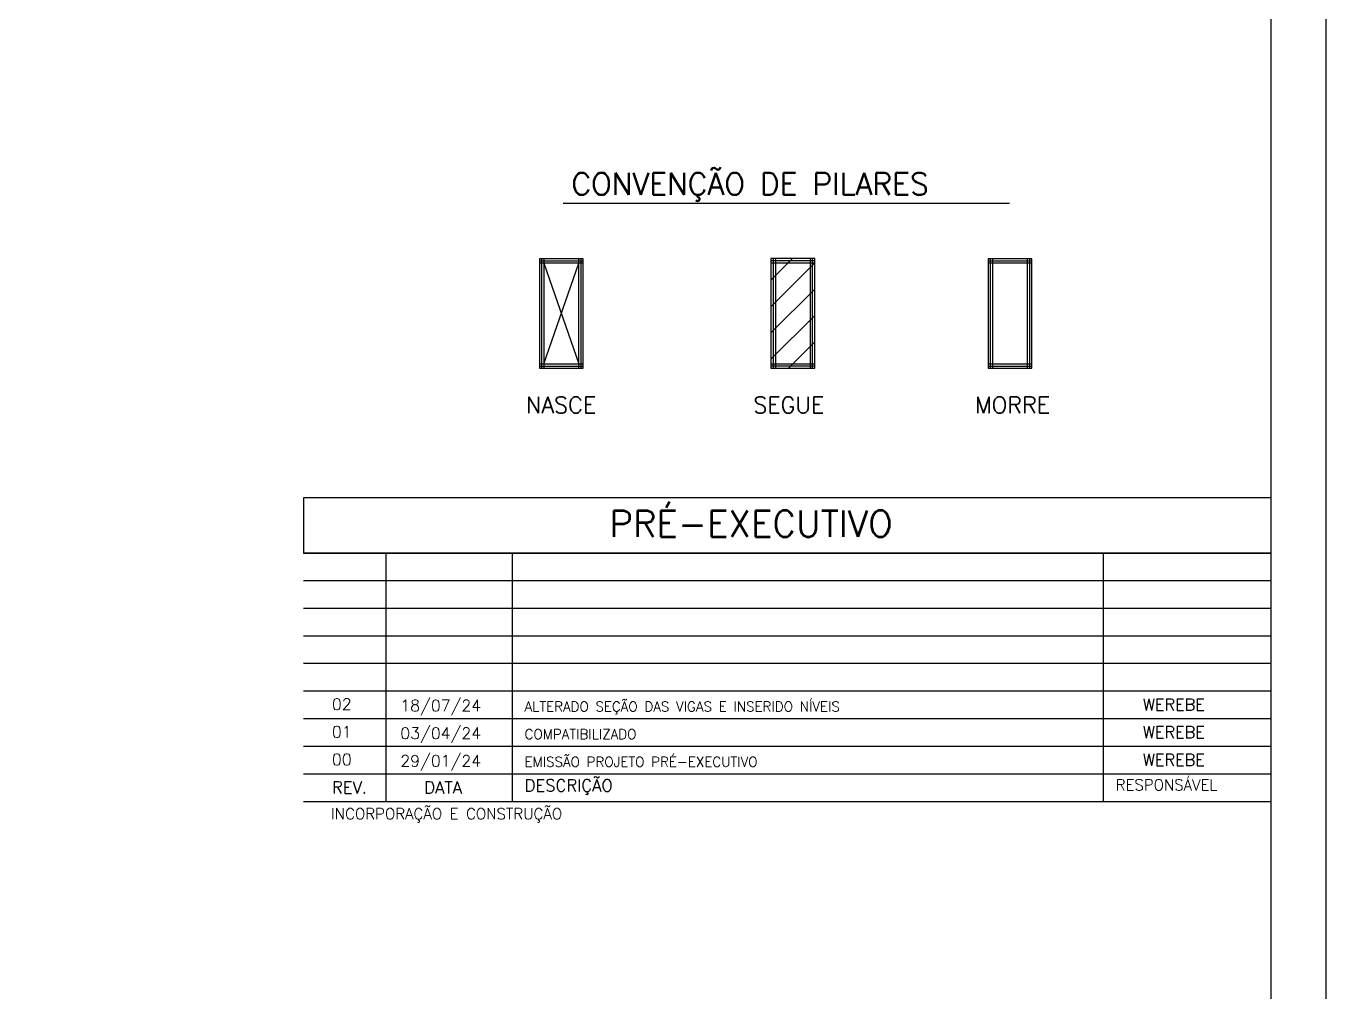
# Model space of a CAD drawing. Extents: x 474 to 5808, y 370 to 3870.
# Drawn here: x 4620 to 5808, y 1253 to 2135 of the extents above; entities that cross this region are included whole.
import ezdxf

# ---------------------------------------------------------------- set-up
doc = ezdxf.new("R2010")
doc.units = 0
doc.header["$MEASUREMENT"] = 0
for name, color, linetype in [('1', 1, 'CONTINUOUS'), ('2', 2, 'CONTINUOUS'), ('3', 3, 'CONTINUOUS'), ('6', 6, 'CONTINUOUS'), ('9', 9, 'CONTINUOUS')]:
    doc.layers.add(name, color=color, linetype=linetype)
doc.styles.get("Standard").update_dxf_attribs({"font": 'ROMANS.SHX'})

msp = doc.modelspace()

# ---------------------------------------------------------------- linework, layer by layer
at = {"layer": '1', "linetype": 'Continuous'}
for p, q in [((5128.970449, 1922.475244), (5088.838308, 1922.475244)), ((5088.838308, 1922.475244), (5088.838308, 1822.653772)), ((5128.970449, 1920.443536), (5088.838308, 1920.443536)), ((5128.970449, 1918.665887), (5088.838308, 1918.665887)), ((5090.869252, 1922.475244), (5090.869252, 1822.653772)), ((5092.901723, 1922.475244), (5092.901723, 1822.653772)), ((5092.901723, 1826.463129), (5124.905507, 1918.665887)), ((5092.901723, 1918.665887), (5124.905507, 1826.463129)), ((5124.905507, 1822.653772), (5124.905507, 1922.475244)), ((5126.937978, 1822.653772), (5126.937978, 1922.475244)), ((5128.970449, 1822.653772), (5128.970449, 1922.475244)), ((5340.583913, 1922.729303), (5300.451772, 1922.729303)), ((5300.451772, 1922.729303), (5300.451772, 1822.653772)), ((5300.451772, 1902.917291), (5320.263784, 1922.729303)), ((5340.583913, 1920.697595), (5300.451772, 1920.697595)), ((5340.583913, 1918.919183), (5300.451772, 1878.787805)), ((5340.583913, 1918.665125), (5300.451772, 1918.665125)), ((5302.482717, 1922.729303), (5302.482717, 1822.653772)), ((5304.515187, 1922.729303), (5304.515187, 1822.653772)), ((5336.518972, 1822.653772), (5336.518972, 1922.729303)), ((5338.551442, 1822.653772), (5338.551442, 1922.729303)), ((5340.583913, 1822.653772), (5340.583913, 1922.729303)), ((5539.070241, 1922.475244), (5498.9381, 1922.475244)), ((5498.9381, 1922.475244), (5498.9381, 1822.653772)), ((5539.070241, 1920.443536), (5498.9381, 1920.443536)), ((5539.070241, 1918.665887), (5498.9381, 1918.665887)), ((5500.970571, 1922.475244), (5500.970571, 1822.653772)), ((5503.003041, 1922.475244), (5503.003041, 1822.653772)), ((5535.006826, 1822.653772), (5535.006826, 1922.475244)), ((5537.03777, 1822.653772), (5537.03777, 1922.475244)), ((5539.070241, 1822.653772), (5539.070241, 1922.475244)), ((5300.451772, 1854.911615), (5340.583913, 1894.789697)), ((5340.583913, 1870.913507), (5300.451772, 1830.781366)), ((5316.453664, 1822.653772), (5340.583913, 1846.783258)), ((5088.838308, 1826.463129), (5128.970449, 1826.463129)), ((5088.838308, 1824.431421), (5128.970449, 1824.431421)), ((5088.838308, 1822.653772), (5128.970449, 1822.653772)), ((5300.451772, 1826.717188), (5340.583913, 1826.717188)), ((5300.451772, 1824.68548), (5340.583913, 1824.68548)), ((5300.451772, 1822.653772), (5340.583913, 1822.653772)), ((5498.9381, 1826.463129), (5539.070241, 1826.463129)), ((5498.9381, 1824.431421), (5539.070241, 1824.431421)), ((5498.9381, 1822.653772), (5539.070241, 1822.653772)), ((5757.556481, 1426.315938), (4873.324624, 1426.315938))]:
    msp.add_line(p, q, dxfattribs=at)
msp.add_lwpolyline([(474.213215, 369.839668), (5807.808732, 369.839668), (5807.808732, 3869.839668), (474.213215, 3869.839668), (474.213215, 369.839668)], dxfattribs=at)
at = {"layer": '6', "linetype": 'Continuous'}
msp.add_line((5110.583518, 1973.315606), (5518.536873, 1973.315606), dxfattribs=at)
for points in [[(624.215682, 419.841243), (5757.813138, 419.841243), (5757.813138, 3819.840168), (624.215682, 3819.840168), (624.215682, 419.841243)], [(4873.324624, 1653.689844), (5757.813138, 1653.689844), (5757.813138, 1704.217379), (4873.324624, 1704.217379), (4873.324624, 1653.689844)]]:
    msp.add_lwpolyline(points, dxfattribs=at)
at = {"layer": '9', "linetype": 'Continuous'}
for p, q in [((5757.813138, 1704.217379), (4873.324624, 1704.217379)), ((5757.813138, 1653.689844), (4873.324624, 1653.689844)), ((4948.358013, 1653.689844), (4948.358013, 1426.315938)), ((5064.294593, 1426.315938), (5064.294593, 1653.689844)), ((5604.568302, 1426.315938), (5604.568302, 1653.689844)), ((5757.556481, 1628.426076), (4873.324624, 1628.426076)), ((5757.556481, 1603.162309), (4873.324624, 1603.162309)), ((5757.556481, 1577.898542), (4873.324624, 1577.898542)), ((5757.556481, 1552.634774), (4873.324624, 1552.634774)), ((5757.556481, 1527.371007), (4873.324624, 1527.371007)), ((5757.556481, 1502.10724), (4873.324624, 1502.10724)), ((5757.556481, 1476.843472), (4873.324624, 1476.843472)), ((5757.556481, 1451.579705), (4873.324624, 1451.579705))]:
    msp.add_line(p, q, dxfattribs=at)

# ---------------------------------------------------------------- texts
at = {"layer": '2', "linetype": 'Continuous'}
for s, p in [('NASCE', (5076.498148, 1781.569299)), ('SEGUE', (5284.283182, 1781.569299)), ('MORRE', (5486.922952, 1781.569299))]:
    msp.add_text(s, height=15.000001, dxfattribs=at).set_placement(p)
at = {"layer": '3', "linetype": 'Continuous'}
for s, height, p in [('CONVENÇÃO DE PILARES', 20, (5118.14807, 1981.054008)), ('18/07/24', 10.5, (4961.724693, 1509.060325)), ('02', 10.5, (4899.211429, 1510.315899)), ('ALTERADO SEÇÃO DAS VIGAS E INSERIDO NÍVEIS', 9, (5075.282565, 1508.947015)), ('WEREBE', 10.749893, (5640.347713, 1509.880946)), ('01', 10.5, (4899.211429, 1485.052132)), ('03/04/24', 10.5, (4961.724693, 1483.796558)), ('COMPATIBILIZADO', 9, (5075.282565, 1483.683248)), ('WEREBE', 10.749893, (5640.347713, 1484.617179)), ('00', 10.499895, (4899.211429, 1459.788364)), ('29/01/24', 10.5, (4961.724693, 1458.53279)), ('EMISSÃO PROJETO PRÉ-EXECUTIVO', 9, (5075.282565, 1458.41948)), ('WEREBE', 10.749893, (5640.347713, 1459.353411)), ('DESCRIÇÃO', 10.99989, (5075.282565, 1435.856327)), ('RESPONSÁVEL', 9.9999, (5615.556273, 1436.856317)), ('REV.', 10.99989, (4899.211429, 1434.024602)), ('DATA', 10.99989, (4983.541086, 1434.024602)), ('INCORPORAÇÃO E CONSTRUÇÃO', 9.9999, (4898.361801, 1410.437021))]:
    msp.add_text(s, height=height, dxfattribs=at).set_placement(p)
at = {"layer": '6', "linetype": 'Continuous'}
msp.add_text('PRÉ-EXECUTIVO', height=24, dxfattribs=at).set_placement((5152.658019, 1668.606003))

doc.saveas('drawing.dxf')
